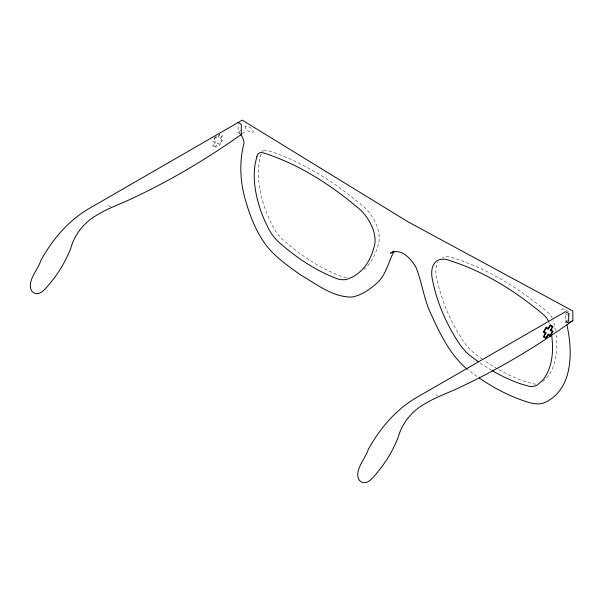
<?xml version="1.0" encoding="UTF-8"?>
<svg xmlns="http://www.w3.org/2000/svg" width="603" height="603" viewBox="0 0 603 603"><rect width="100%" height="100%" fill="white"/><g stroke="black" fill="none" stroke-linecap="round" stroke-linejoin="round"><path stroke-width="0.45" stroke-dasharray="3.02 2.26" d="M567.89 322.545L565.493 321.158L565.493 313.394M261.091 153.969L259.494 160.594A85.038 49.092 60 0 0 268.75 217.992L273.438 227.64A31.168 17.992 60 0 0 282.098 238.961L289.063 245.014A193.495 111.713 60 0 0 332.555 272.744L339.7 275.79A37.831 21.844 60 0 0 348.157 277.335M567.182 322.741L567.536 321.889M215.573 136.27L212.671 141.298L214.691 142.466L212.671 145.964L215.573 147.637L217.593 144.14L219.613 145.308L222.515 140.28L220.494 139.112L222.515 135.615L219.613 133.934L217.593 137.439L216.243 136.655M569.843 315.256L569.903 313.598M542.76 381.707L546.341 378.262A85.038 49.092 60 0 0 555.732 332.457M242.481 133.662L245.444 131.575M241.547 130.127L238.079 132.132L239.956 133.776M261.958 151.481L263.345 150.675M565.493 321.158L567.574 319.959M568.614 320.653L564.453 323.05L565.946 322.492L567.732 322.65M567.498 315.083L564.242 313.168M240.484 133.512L238.079 132.132L238.079 124.271M108.517 205.608L111.713 207.455M435.924 394.641L437.522 395.56M482.543 359.335L475.39 354.134A37.831 21.844 60 0 1 463.699 341.645L459.034 334.341A110.025 63.526 60 0 1 438.291 284.925L436.64 277.531A27.263 15.738 60 0 1 437.635 262.426M476.928 376.423L467.792 369.684M568.591 311.917L565.456 309.641L562.607 308.819L561.71 309.927L562.516 311.465M555.438 330.7L553.999 323.08A11.856 6.844 60 0 0 553.147 320.11M548.986 322.507A11.856 6.844 60 0 1 549.341 323.502M552.265 318.135A11.856 6.844 60 0 0 547.735 312.324A295.425 170.566 60 0 0 454.413 258.348A31.951 18.452 60 0 0 442.504 257.76M363.948 269.541A110.025 63.526 60 0 0 376.8 249.423L378.45 243.936A27.263 15.738 60 0 0 373.468 218.851A31.951 18.452 60 0 0 360.677 204.236A295.425 170.566 60 0 0 267.355 150.448A11.856 6.844 60 0 0 262.358 151.466M498.907 369.692A193.495 111.713 60 0 0 526.027 381.827L532.999 383.825A31.168 17.992 60 0 0 536.157 384.066M497.347 368.802A193.495 111.713 60 0 1 484.096 360.421M491.626 370.295A193.495 111.713 60 0 1 479.935 362.818M215.573 137.288L213.552 140.785L215.573 141.954L213.552 145.451L215.573 146.619L217.593 143.122L219.613 144.283L221.633 140.785L219.613 139.617L221.633 136.12L219.613 134.959L217.593 138.456L215.573 137.288M245.187 126.125L244.924 126.532C245.67 129.826 249.748 132.788 253.117 132.321L253.381 131.921C252.634 128.62 248.557 125.665 245.187 126.125"/><path stroke-width="0.9" d="M394.106 251.376C388.234 261.815 386.312 275.028 376.634 283.402C369.662 289.553 361.408 295.274 352.122 297.038C332.6 297.498 315.987 283.681 299.864 274.463C287.812 265.712 275.232 257.036 266.044 245.119C255.039 230.286 248.624 212.52 244.019 194.784C239.926 177.862 239.564 160.029 244.034 143.19C243.966 140.122 242.662 137.19 240.823 134.786M241.735 134.183C207.673 158.31 171.704 179.837 133.911 197.603C122.236 203.437 109.633 207.409 98.455 214.238C85.038 221.309 74.817 233.632 70.777 248.308C65.606 261.461 58.25 273.747 49.031 284.465C45.142 289.274 38.351 297.89 31.899 291.309C25.959 281.827 38.426 269.164 40.974 260.187C52.333 239.775 67.92 221.097 88.181 209.068L242.24 120.125L407.628 221.603L572.85 310.997L572.85 320.608C537.665 345.753 500.49 368.237 461.325 386.636C449.65 392.47 437.047 396.435 425.869 403.264C412.444 410.334 402.224 422.665 398.184 437.333C393.02 450.486 385.656 462.78 376.438 473.491C372.556 478.307 365.757 486.923 359.305 480.335C353.366 470.853 365.833 458.19 368.38 449.22C379.747 428.801 395.327 410.13 415.595 398.093L565.493 311.668L568.689 313.402L568.689 323.004L572.85 320.608M393.917 251.18L390.45 253.185C401.214 247.23 411.759 259.411 416.319 268.116C422.145 283.131 423.969 299.548 431.077 314.201C440.145 334.085 450.064 354.858 467.159 369.179M238.079 122.522L241.283 124.369L241.283 133.979M479.166 377.945C493.246 387.616 508.48 395.726 524.708 401.131C531.175 403.415 538.577 405.359 545.172 402.427C573.468 388.784 572.797 351.104 566.895 324.783M478.383 361.74L471.229 356.531A37.831 21.844 60 0 1 459.539 344.049L454.873 336.738A110.025 63.526 60 0 1 434.13 287.322L432.479 279.935A27.263 15.738 60 0 1 437.461 260.602A31.951 18.452 60 0 1 450.253 260.752A295.425 170.566 60 0 1 543.574 314.728A11.856 6.844 60 0 1 548.579 321.52M551.572 334.861A85.038 49.092 60 0 1 542.18 380.666L537.492 384.887A31.168 17.992 60 0 1 528.839 386.221L521.866 384.232A193.495 111.713 60 0 1 492.41 370.755M256.931 156.373L255.34 162.998A85.038 49.092 60 0 0 264.589 220.397L269.277 230.037A31.168 17.992 60 0 0 277.938 241.366L284.902 247.418A193.495 111.713 60 0 0 328.394 275.141L335.539 278.194A37.831 21.844 60 0 0 347.238 279.212L351.896 277.282A110.025 63.526 60 0 0 372.639 251.82L374.29 246.341A27.263 15.738 60 0 0 369.307 221.248A31.951 18.452 60 0 0 356.524 206.641A295.425 170.566 60 0 0 263.194 152.853A11.856 6.844 60 0 0 256.931 156.373M546.182 327.143L543.28 332.17L545.3 333.338L543.28 336.836L546.182 338.509L548.202 335.012L550.222 336.18L553.124 331.153L551.104 329.984L553.124 326.487L550.222 324.813L548.202 328.311L546.182 327.143M546.182 328.16L544.162 331.665L546.182 332.826L544.162 336.331L546.182 337.492L548.202 333.994L550.222 335.162L552.242 331.665L550.222 330.497L552.242 326.999L550.222 325.831L548.202 329.328L546.182 328.16"/></g></svg>
